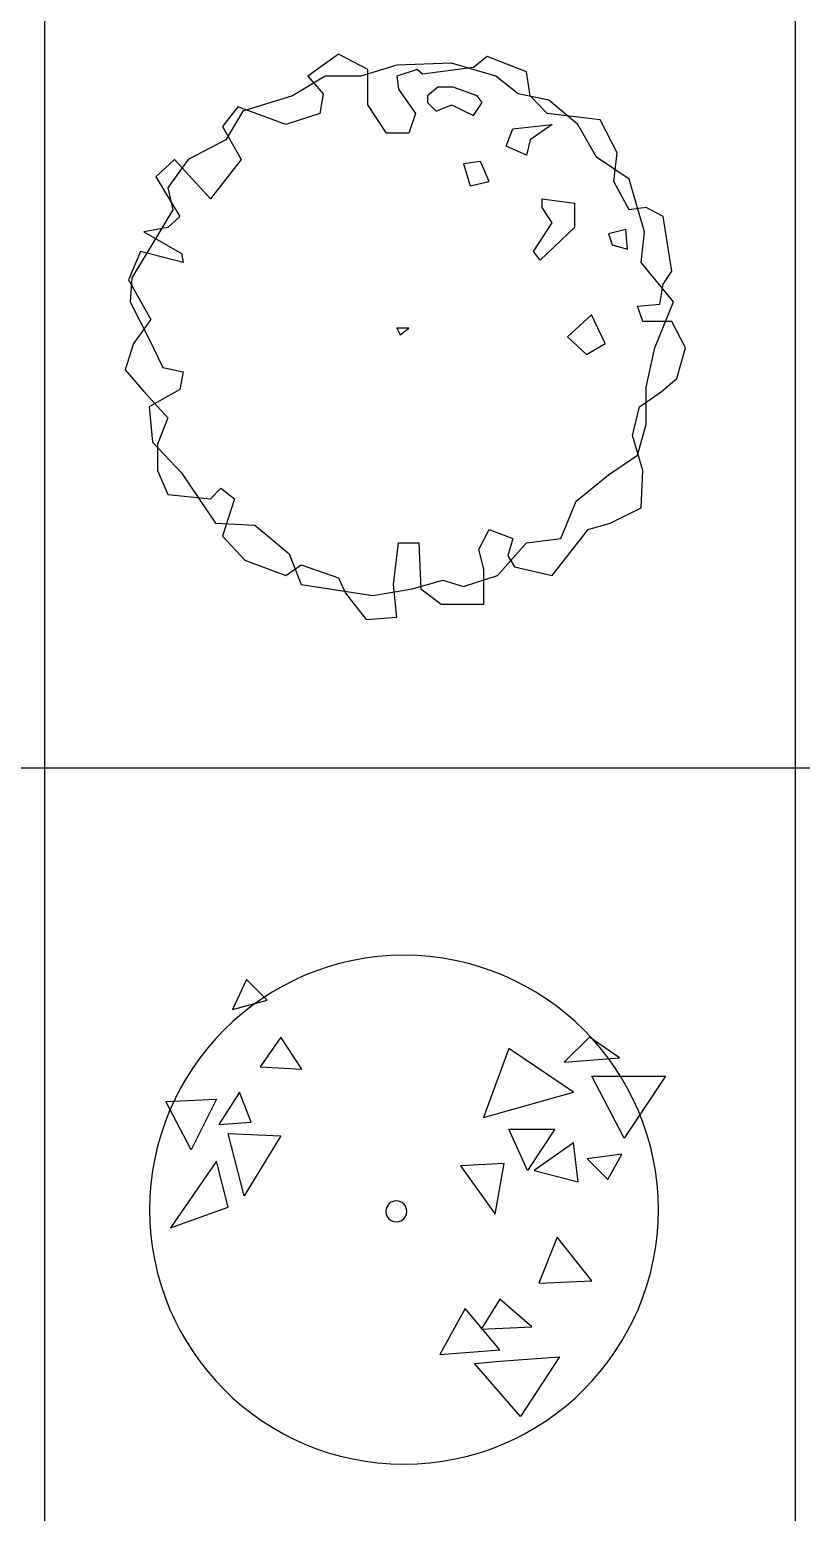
# Model space of a CAD drawing. Header units: inches. Extents: x 7658 to 73799, y 48 to 40262.
# Drawn here: x 38501 to 40653, y 12526 to 16660 of the extents above; entities that cross this region are included whole.
import ezdxf

# ---------------------------------------------------------------- set-up
doc = ezdxf.new("R2010")
doc.units = ezdxf.units.IN
doc.layers.add('www.cad-blocks.net', color=7, linetype='Continuous')

# ---------------------------------------------------------------- blocks, each defined once
blk = doc.blocks.new('A$C516926BB')
for p, q in [((27.1553, 38.5194), (27.1553, 0)), ((29.249, 38.5194), (29.249, 0)), ((0, 13.9072), (62.4121, 13.9072))]:
    blk.add_line(p, q)
blk = doc.blocks.new('A$C442D5AAB')
for p, q in [((0.5955, 1.5758), (0.5098, 1.5147)), ((0.6765, 1.533), (0.5955, 1.5758)), ((0.7575, 1.5453), (0.6575, 1.5147)), ((0.6765, 1.4353), (0.6765, 1.533)), ((0.91, 1.5514), (0.7575, 1.5453)), ((0.8147, 1.533), (0.7575, 1.5147)), ((0.829, 1.5208), (0.8147, 1.533)), ((0.9719, 1.5391), (0.829, 1.5208)), ((1.0338, 1.5147), (0.91, 1.5514)), ((1.01, 1.5697), (0.9719, 1.5391)), ((1.1196, 1.5269), (1.01, 1.5697)), ((0.5574, 1.5147), (0.4669, 1.4597)), ((0.5098, 1.5147), (0.5526, 1.4659)), ((0.6575, 1.5147), (0.5574, 1.5147)), ((0.7575, 1.5147), (0.7623, 1.4781)), ((1.0958, 1.4659), (1.0338, 1.5147)), ((1.1291, 1.4597), (1.1196, 1.5269)), ((0.4669, 1.4597), (0.3287, 1.417)), ((0.5526, 1.4659), (0.5431, 1.4109)), ((0.7623, 1.4781), (0.8099, 1.4109)), ((0.8718, 1.4842), (0.8433, 1.4597)), ((0.8433, 1.4597), (0.8433, 1.4414)), ((0.9147, 1.4842), (0.8718, 1.4842)), ((0.9814, 1.4597), (0.9147, 1.4842)), ((0.9957, 1.4414), (0.9814, 1.4597)), ((1.1815, 1.4475), (1.0958, 1.4659)), ((1.1768, 1.4109), (1.1291, 1.4597)), ((1.2625, 1.3803), (1.1815, 1.4475)), ((0.3144, 1.4292), (0.2716, 1.3742)), ((0.3287, 1.417), (0.2811, 1.3376)), ((0.4478, 1.3803), (0.3144, 1.4292)), ((0.5431, 1.4109), (0.4478, 1.3803)), ((0.7289, 1.3559), (0.6765, 1.4353)), ((0.8099, 1.4109), (0.7909, 1.3559)), ((0.8433, 1.4414), (0.8671, 1.417)), ((0.8671, 1.417), (0.91, 1.4353)), ((0.91, 1.4353), (0.9719, 1.4048)), ((0.9719, 1.4048), (0.9957, 1.4414)), ((1.3244, 1.3926), (1.1768, 1.4109)), ((0.2716, 1.3742), (0.324, 1.2826)), ((1.0624, 1.3193), (1.0815, 1.3681)), ((1.0815, 1.3681), (1.191, 1.3803)), ((1.191, 1.3803), (1.1291, 1.3376)), ((1.3149, 1.2887), (1.2625, 1.3803)), ((1.3721, 1.3009), (1.3244, 1.3926)), ((0.2811, 1.3376), (0.1763, 1.2826)), ((0.7909, 1.3559), (0.7289, 1.3559)), ((1.1291, 1.3376), (1.1196, 1.2948)), ((0.1382, 1.2826), (0.0858, 1.2337)), ((0.1763, 1.2826), (0.1191, 1.2032)), ((0.2382, 1.1727), (0.1382, 1.2826)), ((0.324, 1.2826), (0.2382, 1.1727)), ((1.1196, 1.2948), (1.0624, 1.3193)), ((1.4054, 1.2276), (1.3149, 1.2887)), ((1.3626, 1.2215), (1.3721, 1.3009)), ((0.9909, 1.2765), (0.9433, 1.2704)), ((0.9433, 1.2704), (0.9624, 1.2093)), ((1.0148, 1.2215), (0.9909, 1.2765)), ((0.0858, 1.2337), (0.1525, 1.1238)), ((0.1191, 1.2032), (0.1334, 1.1421)), ((0.9624, 1.2093), (1.0148, 1.2215)), ((1.4054, 1.1421), (1.3626, 1.2215)), ((1.4483, 1.0811), (1.4054, 1.2276)), ((1.1625, 1.1727), (1.253, 1.1605)), ((1.1625, 1.1482), (1.1625, 1.1727)), ((1.253, 1.1605), (1.253, 1.0933)), ((0.1334, 1.1421), (0.0858, 1.0627)), ((0.1525, 1.1238), (0.1191, 1.0933)), ((1.191, 1.1055), (1.1625, 1.1482)), ((1.4531, 1.1482), (1.4054, 1.1421)), ((1.5007, 1.1238), (1.4531, 1.1482)), ((1.5245, 0.9711), (1.5007, 1.1238)), ((0.1191, 1.0933), (0.0524, 1.0811)), ((0.0524, 1.0811), (0.1572, 1.02)), ((1.1386, 1.0261), (1.191, 1.1055)), ((1.253, 1.0933), (1.1577, 1.0017)), ((1.3959, 1.0872), (1.3483, 1.075)), ((1.3483, 1.075), (1.3578, 1.0444)), ((1.4007, 1.0322), (1.3959, 1.0872)), ((1.4388, 0.9956), (1.4483, 1.0811)), ((0.0858, 1.0627), (0.0191, 0.9528)), ((1.3578, 1.0444), (1.4007, 1.0322)), ((0.0429, 1.0261), (0.0095, 0.9467)), ((0.162, 0.9956), (0.0429, 1.0261)), ((0.1572, 1.02), (0.162, 0.9956)), ((1.1577, 1.0017), (1.1386, 1.0261)), ((1.5293, 0.8856), (1.4388, 0.9956)), ((0.0191, 0.9528), (0.0143, 0.8856)), ((1.5007, 0.9345), (1.5245, 0.9711)), ((0.0095, 0.9467), (0.0715, 0.8368)), ((1.4912, 0.8795), (1.5007, 0.9345)), ((0.0143, 0.8856), (0.0667, 0.7818)), ((1.4292, 0.8734), (1.4912, 0.8795)), ((1.4435, 0.8306), (1.4292, 0.8734)), ((1.4769, 0.7574), (1.5293, 0.8856)), ((0.0715, 0.8368), (0.0238, 0.7696)), ((1.3006, 0.849), (1.2339, 0.7879)), ((1.3387, 0.7696), (1.3006, 0.849)), ((1.5245, 0.8306), (1.4435, 0.8306)), ((1.5626, 0.7574), (1.5245, 0.8306)), ((0.7909, 0.8123), (0.7575, 0.8123)), ((0.7575, 0.8123), (0.767, 0.794)), ((0.767, 0.794), (0.7909, 0.8123)), ((1.2339, 0.7879), (1.2863, 0.739)), ((0.0238, 0.7696), (0, 0.6963)), ((0.0667, 0.7818), (0.1048, 0.7024)), ((1.2863, 0.739), (1.3387, 0.7696)), ((1.4531, 0.6474), (1.4769, 0.7574)), ((1.5388, 0.6718), (1.5626, 0.7574)), ((0, 0.6963), (0.0524, 0.6352)), ((0.1048, 0.7024), (0.162, 0.6902)), ((0.162, 0.6902), (0.1525, 0.6413)), ((1.4959, 0.6352), (1.5388, 0.6718)), ((0.0524, 0.6352), (0.1191, 0.5619)), ((0.1525, 0.6413), (0.0667, 0.5924)), ((1.434, 0.5924), (1.4959, 0.6352)), ((1.4531, 0.5436), (1.4531, 0.6474)), ((0.0667, 0.5924), (0.0762, 0.4947)), ((1.415, 0.5131), (1.434, 0.5924)), ((0.1191, 0.5619), (0.0905, 0.4886)), ((1.4292, 0.4581), (1.4531, 0.5436)), ((1.4435, 0.4153), (1.415, 0.5131)), ((0.0762, 0.4947), (0.1572, 0.4092)), ((0.0905, 0.4886), (0.0905, 0.4153)), ((1.3483, 0.4031), (1.4292, 0.4581)), ((0.0905, 0.4153), (0.1191, 0.3481)), ((1.4388, 0.3115), (1.4435, 0.4153)), ((0.1572, 0.4092), (0.2525, 0.2687)), ((1.2577, 0.3298), (1.3483, 0.4031)), ((0.1191, 0.3481), (0.2382, 0.3359)), ((0.2382, 0.3359), (0.2668, 0.3665)), ((0.2668, 0.3665), (0.3049, 0.3359)), ((0.3049, 0.3359), (0.2716, 0.2321)), ((1.2149, 0.226), (1.2577, 0.3298)), ((1.353, 0.2687), (1.4388, 0.3115)), ((0.2525, 0.2687), (0.3621, 0.2626)), ((0.3621, 0.2626), (0.4574, 0.1832)), ((0.9862, 0.1954), (1.0148, 0.2504)), ((1.0148, 0.2504), (1.0815, 0.226)), ((1.191, 0.1222), (1.2911, 0.2504)), ((1.2911, 0.2504), (1.353, 0.2687)), ((0.2716, 0.2321), (0.3335, 0.1649)), ((0.748, 0.0977), (0.7623, 0.2138)), ((0.7623, 0.2138), (0.8194, 0.2138)), ((0.8194, 0.2138), (0.8242, 0.0855)), ((1.0386, 0.1222), (1.1196, 0.2138)), ((1.0815, 0.226), (1.0672, 0.1771)), ((1.1196, 0.2138), (1.2149, 0.226)), ((0.4574, 0.1832), (0.4907, 0.0977)), ((1.0005, 0.1405), (0.9862, 0.1954)), ((1.0672, 0.1771), (1.0862, 0.1466)), ((0.3335, 0.1649), (0.4478, 0.1222)), ((0.4478, 0.1222), (0.4907, 0.1527)), ((0.4907, 0.1527), (0.5955, 0.116)), ((1.0005, 0.0428), (1.0005, 0.1405)), ((1.0862, 0.1466), (1.191, 0.1222)), ((0.4907, 0.0977), (0.6908, 0.0672)), ((0.5955, 0.116), (0.6146, 0.0733)), ((0.6908, 0.0672), (0.8004, 0.0855)), ((0.7575, 0.0061), (0.748, 0.0977)), ((0.8004, 0.0855), (0.8861, 0.1099)), ((0.8242, 0.0855), (0.8814, 0.0428)), ((0.8861, 0.1099), (0.9433, 0.0916)), ((0.9433, 0.0916), (1.0386, 0.1222)), ((0.6146, 0.0733), (0.6718, 0)), ((0.8814, 0.0428), (1.0005, 0.0428)), ((0.6718, 0), (0.7575, 0.0061))]:
    blk.add_line(p, q)
blk = doc.blocks.new('A$C614A6CD3')
for p, q in [((0.2701, 1.3501), (0.2316, 1.2668)), ((0.3279, 1.2924), (0.2701, 1.3501)), ((0.2316, 1.2668), (0.3279, 1.2924)), ((0.3664, 1.1898), (0.3086, 1.1065)), ((0.4242, 1.1001), (0.3664, 1.1898)), ((1.002, 1.1578), (0.9314, 0.9654)), ((1.1817, 1.0359), (1.002, 1.1578)), ((1.2267, 1.1898), (1.1561, 1.1193)), ((1.3101, 1.1321), (1.2267, 1.1898)), ((1.1561, 1.1193), (1.3101, 1.1321)), ((0.3086, 1.1065), (0.4242, 1.1001)), ((1.2331, 1.0808), (1.4385, 1.0808)), ((1.323, 0.9077), (1.2331, 1.0808)), ((1.4385, 1.0808), (1.323, 0.9077)), ((0.2508, 1.0359), (0.1931, 0.9462)), ((0.2829, 0.9526), (0.2508, 1.0359)), ((0.9314, 0.9654), (1.1817, 1.0359)), ((0.0454, 1.0103), (0.1866, 1.0167)), ((0.116, 0.8756), (0.0454, 1.0103)), ((0.1866, 1.0167), (0.116, 0.8756)), ((0.1931, 0.9462), (0.2829, 0.9526)), ((0.2187, 0.9205), (0.3664, 0.9141)), ((0.2637, 0.7474), (0.2187, 0.9205)), ((0.3664, 0.9141), (0.2637, 0.7474)), ((1.002, 0.9333), (1.1304, 0.9333)), ((1.0533, 0.8179), (1.002, 0.9333)), ((1.1304, 0.9333), (1.0533, 0.8179)), ((1.1817, 0.8949), (1.0726, 0.8179)), ((1.1946, 0.7859), (1.1817, 0.8949)), ((0.1866, 0.8436), (0.0582, 0.6576)), ((0.2187, 0.7153), (0.1866, 0.8436)), ((0.9891, 0.8372), (0.8672, 0.8308)), ((0.8672, 0.8308), (0.9635, 0.6961)), ((0.9635, 0.6961), (0.9891, 0.8372)), ((1.3166, 0.8628), (1.2203, 0.85)), ((1.2203, 0.85), (1.278, 0.7923)), ((1.278, 0.7923), (1.3166, 0.8628)), ((1.0726, 0.8179), (1.1946, 0.7859)), ((0.0582, 0.6576), (0.2187, 0.7153)), ((1.1368, 0.632), (1.0854, 0.5037)), ((1.2331, 0.5101), (1.1368, 0.632)), ((1.0854, 0.5037), (1.2331, 0.5101)), ((0.9763, 0.4588), (0.9249, 0.3755)), ((1.0662, 0.3819), (0.9763, 0.4588)), ((0.88, 0.4332), (0.8094, 0.305)), ((0.9763, 0.3178), (0.88, 0.4332)), ((0.9249, 0.3755), (1.0662, 0.3819)), ((0.8094, 0.305), (0.9763, 0.3178)), ((0.9763, 0.2857), (1.1432, 0.2985)), ((1.1432, 0.2985), (1.0341, 0.1318)), ((0.9057, 0.2793), (0.9763, 0.2857)), ((1.0341, 0.1318), (0.9057, 0.2793))]:
    blk.add_line(p, q)
for centre, major_axis, start_param, end_param in [((0.7093, 0.7083), (0.7093, 0), -0.000001, 6.283184), ((0.6881, 0.7038), (-0.0206, 0.0206), 3.926991, 7.068583), ((0.6881, 0.7038), (-0.0206, 0.0206), 0.785398, 3.926991)]:
    blk.add_ellipse(centre, major_axis=major_axis, ratio=1, start_param=start_param, end_param=end_param)

msp = doc.modelspace()

# ---------------------------------------------------------------- block references
at = {"xscale": 1000, "yscale": 1000, "zscale": 1000}
for name, p in [('A$C442D5AAB', (38766.9, 15015.3)), ('A$C614A6CD3', (38835.2, 12661.3))]:
    msp.add_blockref(name, p, dxfattribs=at)
at = {"layer": 'www.cad-blocks.net', "color": 155, "true_color": 0x546d8e, "xscale": 1000, "yscale": 1000, "zscale": 1000}
msp.add_blockref('A$C516926BB', (11386.7, 694.4), dxfattribs=at)

doc.saveas('drawing.dxf')
